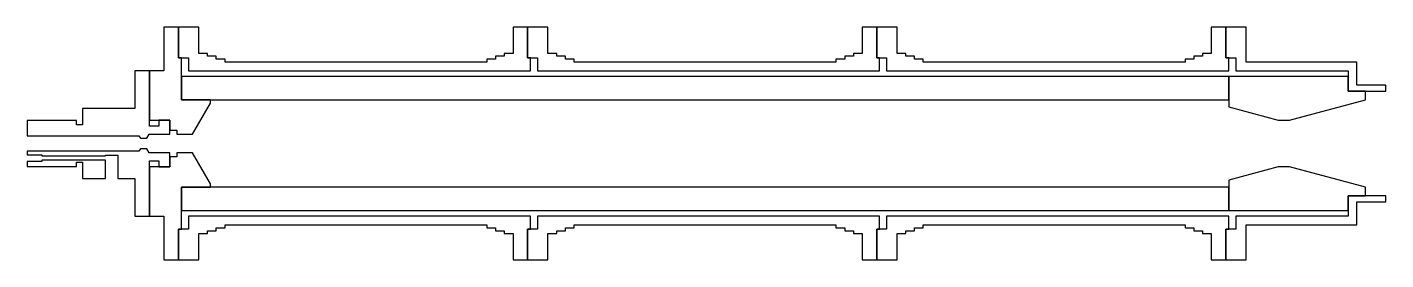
# Model space of a CAD drawing. Header units: millimetres. Extents: x -19 to 448, y -40 to 40.
import ezdxf

# ---------------------------------------------------------------- set-up
doc = ezdxf.new("R2010")
doc.units = ezdxf.units.MM
doc.layers.get('0').update_dxf_attribs({"linetype": 'CONTINUOUS'})

msp = doc.modelspace()

# ---------------------------------------------------------------- linework, layer by layer
for points in [[(32.4, 4.55), (32.4, 3.25), (37.88, 3.25), (44, 13.86), (44, 15), (34, 15), (34, 29.5), (33, 29.5), (33, 40), (28, 40), (28, 25), (23, 25), (23, 8), (30, 8), (30, 4.55)], [(33, 29.5), (36.4, 29.5), (36.4, 25), (154, 25), (154, 29.5), (153, 29.5), (153, 40), (148, 40), (148, 31), (145, 31), (145, 30), (142, 30), (142, 29), (139, 29), (139, 28), (49, 28), (49, 29), (46, 29), (46, 30), (43, 30), (43, 31), (40, 31), (40, 40), (33, 40)], [(153, 29.5), (156.4, 29.5), (156.4, 25), (274, 25), (274, 29.5), (273, 29.5), (273, 40), (268, 40), (268, 31), (265, 31), (265, 30), (262, 30), (262, 29), (259, 29), (259, 28), (169, 28), (169, 29), (166, 29), (166, 30), (163, 30), (163, 31), (160, 31), (160, 40), (153, 40)], [(273, 29.5), (276.4, 29.5), (276.4, 25), (394, 25), (394, 29.5), (393, 29.5), (393, 40), (388, 40), (388, 31), (385, 31), (385, 30), (382, 30), (382, 29), (379, 29), (379, 28), (289, 28), (289, 29), (286, 29), (286, 30), (283, 30), (283, 31), (280, 31), (280, 40), (273, 40)], [(393, 40), (393, 29.5), (396.4, 29.5), (396.4, 25), (435, 25), (435, 18), (448, 18), (448, 20), (438, 20), (438, 28), (400, 28), (400, 40)], [(19.41, 2.65), (19.92, 1.8), (22.08, 1.8), (22.95, 3.25), (30, 3.25), (30, 8), (26.2, 8), (26.2, 6), (23, 6), (23, 25), (18, 25), (18, 12), (0, 12), (0, 6.4), (-2, 6.4), (-2, 7.88), (-19, 7.88), (-19, 2.65)], [(394, 23), (34, 23), (34, 15), (394, 15)], [(394, 23), (394, 12.56), (411, 8), (414.88, 8), (441, 15), (441, 17.98), (435, 17.98), (435, 23)], [(-19, -3.86), (-14, -3.86), (-14, -4.25), (7.88, -4.25), (7.88, -4), (12.12, -4), (12.12, -12), (18, -12), (18, -25), (23, -25), (23, -6), (26.2, -6), (26.2, -8), (30, -8), (30, -3.25), (22.95, -3.25), (22.08, -1.8), (19.92, -1.8), (19.41, -2.65), (-19, -2.65)], [(32.4, -3.25), (32.4, -4.55), (30, -4.55), (30, -8), (23, -8), (23, -25), (28, -25), (28, -40), (33, -40), (33, -29.5), (34, -29.5), (34, -15), (44, -15), (44, -13.86), (37.88, -3.25)], [(-14, -6.14), (-19, -6.14), (-19, -7.88), (-2, -7.88), (-2, -6.4), (0, -6.4), (0, -12), (7.88, -12), (7.88, -5.75), (-14, -5.75)], [(394, -12.56), (394, -23), (435, -23), (435, -17.98), (441, -17.98), (441, -15), (414.88, -8), (411, -8)], [(34, -23), (394, -23), (394, -15), (34, -15)], [(393, -29.5), (393, -40), (400, -40), (400, -28), (438, -28), (438, -20), (448, -20), (448, -18), (435, -18), (435, -25), (396.4, -25), (396.4, -29.5)], [(36.4, -29.5), (33, -29.5), (33, -40), (40, -40), (40, -31), (43, -31), (43, -30), (46, -30), (46, -29), (49, -29), (49, -28), (139, -28), (139, -29), (142, -29), (142, -30), (145, -30), (145, -31), (148, -31), (148, -40), (153, -40), (153, -29.5), (154, -29.5), (154, -25), (36.4, -25)], [(156.4, -29.5), (153, -29.5), (153, -40), (160, -40), (160, -31), (163, -31), (163, -30), (166, -30), (166, -29), (169, -29), (169, -28), (259, -28), (259, -29), (262, -29), (262, -30), (265, -30), (265, -31), (268, -31), (268, -40), (273, -40), (273, -29.5), (274, -29.5), (274, -25), (156.4, -25)], [(276.4, -29.5), (273, -29.5), (273, -40), (280, -40), (280, -31), (283, -31), (283, -30), (286, -30), (286, -29), (289, -29), (289, -28), (379, -28), (379, -29), (382, -29), (382, -30), (385, -30), (385, -31), (388, -31), (388, -40), (393, -40), (393, -29.5), (394, -29.5), (394, -25), (276.4, -25)]]:
    msp.add_lwpolyline(points, close=True)

doc.saveas('drawing.dxf')
